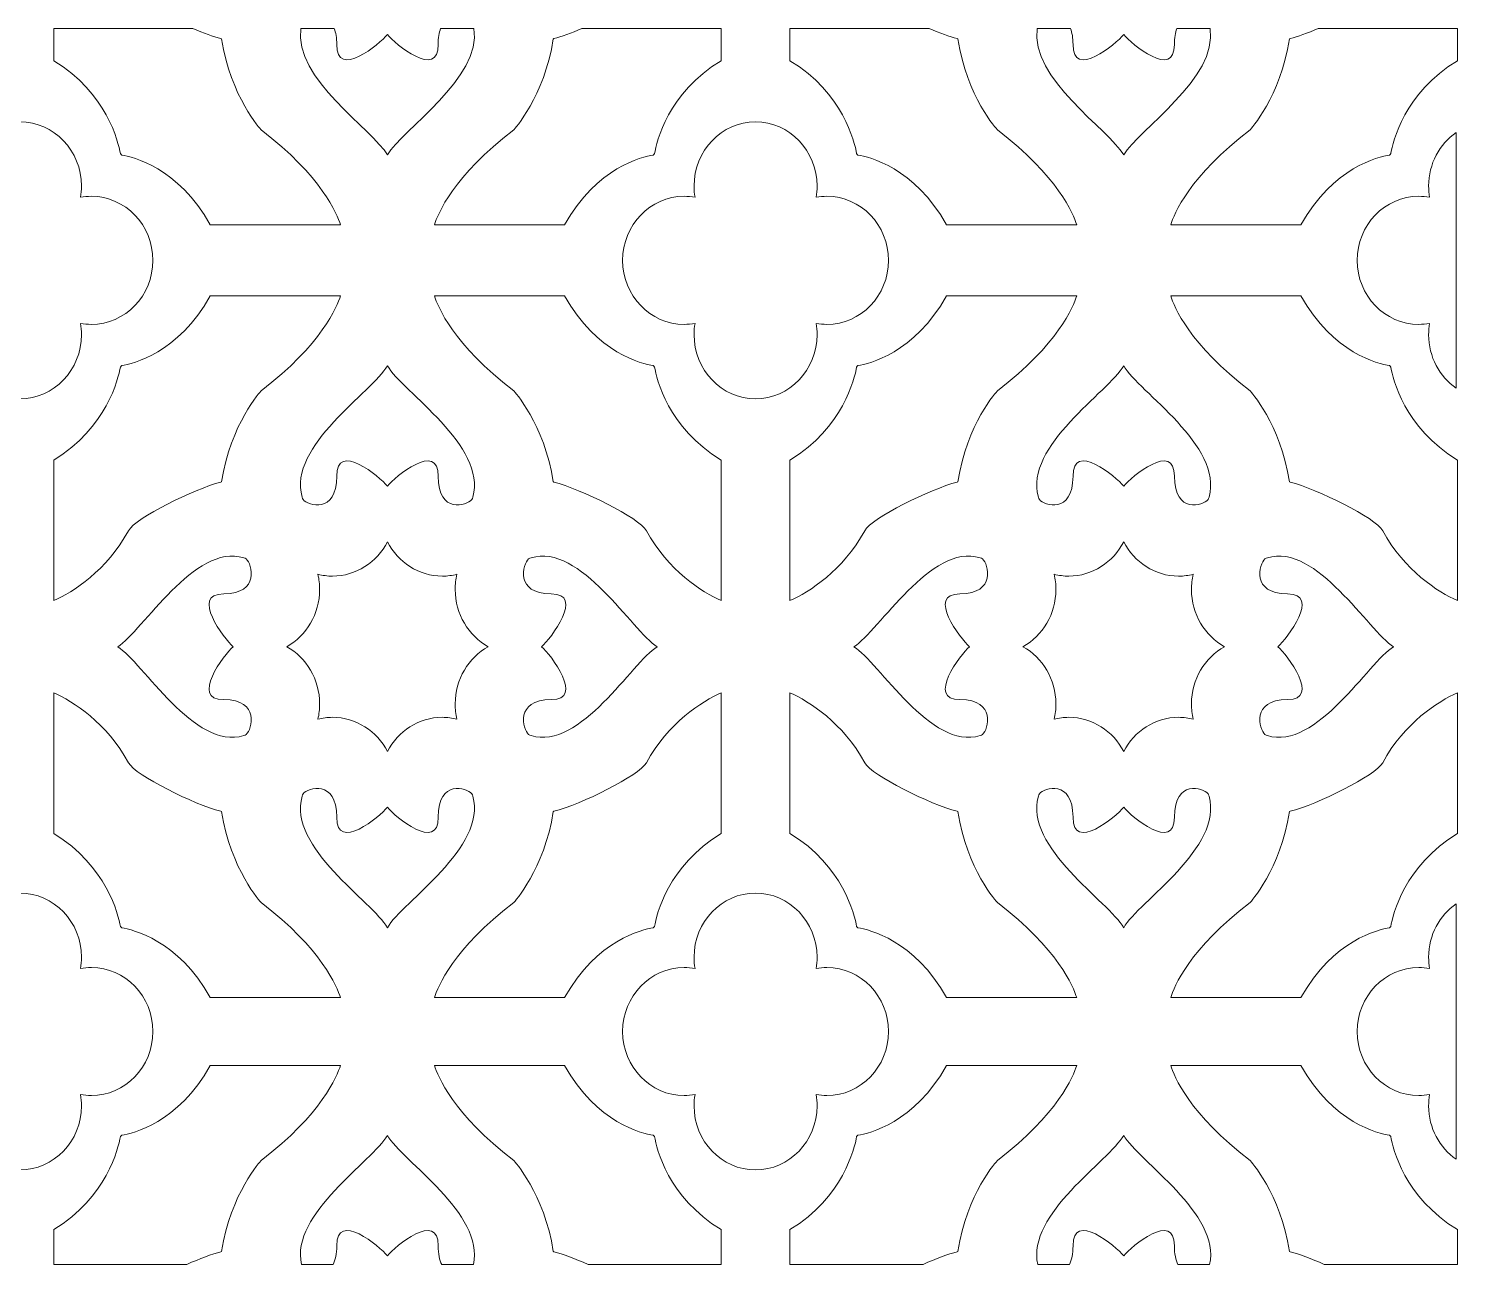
# Model space of a CAD drawing. Header units: millimetres. Extents: x -1200 to 1200, y -590 to 590.
# Drawn here: x -164 to 1200, y -590 to 590 of the extents above; entities that cross this region are included whole.
import ezdxf

# ---------------------------------------------------------------- set-up
doc = ezdxf.new("R2010")
doc.units = ezdxf.units.MM
doc.header["$MEASUREMENT"] = 0
doc.layers.add('Layer 1', color=7, linetype='Continuous')

msp = doc.modelspace()

# ---------------------------------------------------------------- linework, layer by layer
at = {"layer": 'Layer 1', "color": 250, "lineweight": 20}
for points, knots in [([(-75.6547, 469.4613), (-75.6547, 469.4613), (-75.3688, 469.1526), (-75.3688, 469.1526), (-65.0196, 467.5539), (-21.5055, 457.6876), (9.1962, 402.5027), (9.1962, 402.5027), (133.5131, 402.5027), (133.5131, 402.5027), (130.3527, 412.7146), (115.6657, 449.144), (57.7453, 493.308), (57.7453, 493.308), (28.439, 524.9072), (20.0663, 580.2397), (20.0688, 580.2424), (19.8456, 580.3148), (19.4383, 580.4474), (19.4109, 580.4556), (19.3927, 580.4624), (19.3653, 580.4706), (12.3057, 582.2468), (2.8389, 585.6791), (-7.291, 589.9734), (-7.291, 589.9734), (-140.2732, 589.9734), (-140.2732, 589.9734), (-140.2732, 589.9734), (-140.2732, 559.3279), (-140.2732, 559.3279), (-89.4866, 528.3053), (-78.5983, 481.7201), (-76.665, 470.5489), (-76.665, 470.5489), (-76.0084, 469.8412), (-76.0084, 469.8412), (-76.0084, 469.8412), (-75.6547, 469.4613), (-75.6547, 469.4613)], [0, 0, 0, 0, 0.076923077, 0.076923077, 0.076923077, 0.153846154, 0.153846154, 0.153846154, 0.230769231, 0.230769231, 0.230769231, 0.307692308, 0.307692308, 0.307692308, 0.384615385, 0.384615385, 0.384615385, 0.461538462, 0.461538462, 0.461538462, 0.538461538, 0.538461538, 0.538461538, 0.615384615, 0.615384615, 0.615384615, 0.692307692, 0.692307692, 0.692307692, 0.769230769, 0.769230769, 0.769230769, 0.846153846, 0.846153846, 0.846153846, 0.923076923, 0.923076923, 0.923076923, 1, 1, 1, 1]), ([(178.3549, 469.326), (164.7031, 493.297), (88.2249, 542.5138), (95.8197, 589.9734), (95.8197, 589.9734), (127.6466, 589.9734), (127.6466, 589.9734), (129.0617, 586.0958), (129.9259, 581.1168), (129.9938, 574.7771), (129.3999, 540.9261), (171.3267, 575.3523), (178.3326, 584.2868), (178.3405, 584.2827), (178.3536, 584.2744), (178.3561, 584.2622), (178.36, 584.2744), (178.3718, 584.2827), (178.3784, 584.2868), (185.3857, 575.3523), (227.3125, 540.9261), (226.7172, 574.7771), (226.7851, 581.1168), (227.6572, 586.0958), (229.0708, 589.9734), (229.0708, 589.9734), (260.8964, 589.9734), (260.8964, 589.9734), (268.4912, 542.5138), (192.0106, 493.2916), (178.3549, 469.326)], [0, 0, 0, 0, 0.1, 0.1, 0.1, 0.2, 0.2, 0.2, 0.3, 0.3, 0.3, 0.4, 0.4, 0.4, 0.5, 0.5, 0.5, 0.6, 0.6, 0.6, 0.7, 0.7, 0.7, 0.8, 0.8, 0.8, 0.9, 0.9, 0.9, 1, 1, 1, 1]), ([(432.3684, 469.4613), (432.3684, 469.4613), (432.0798, 469.1526), (432.0798, 469.1526), (421.7319, 467.5539), (378.2152, 457.6876), (347.5135, 402.5027), (347.5135, 402.5027), (223.2005, 402.5027), (223.2005, 402.5027), (226.357, 412.7146), (241.0466, 449.144), (298.9658, 493.308), (298.9658, 493.308), (328.272, 524.9072), (336.6447, 580.2397), (336.6422, 580.2424), (336.8641, 580.3148), (337.2727, 580.4474), (337.2988, 580.4556), (337.317, 580.4624), (337.3444, 580.4706), (344.4053, 582.2468), (353.8787, 585.6791), (364.0099, 589.9734), (364.0099, 589.9734), (496.9829, 589.9734), (496.9829, 589.9734), (496.9829, 589.9734), (496.9829, 559.3265), (496.9829, 559.3265), (446.199, 528.3053), (435.308, 481.7201), (433.3787, 470.5489), (433.3787, 470.5489), (432.7195, 469.8412), (432.7195, 469.8412), (432.7195, 469.8412), (432.3684, 469.4613), (432.3684, 469.4613)], [0, 0, 0, 0, 0.076923077, 0.076923077, 0.076923077, 0.153846154, 0.153846154, 0.153846154, 0.230769231, 0.230769231, 0.230769231, 0.307692308, 0.307692308, 0.307692308, 0.384615385, 0.384615385, 0.384615385, 0.461538462, 0.461538462, 0.461538462, 0.538461538, 0.538461538, 0.538461538, 0.615384615, 0.615384615, 0.615384615, 0.692307692, 0.692307692, 0.692307692, 0.769230769, 0.769230769, 0.769230769, 0.846153846, 0.846153846, 0.846153846, 0.923076923, 0.923076923, 0.923076923, 1, 1, 1, 1]), ([(562.6939, 589.9734), (562.6939, 589.9734), (562.6939, 559.3279), (562.6939, 559.3279), (613.4792, 528.3053), (624.3688, 481.7201), (626.3008, 470.5489), (626.3008, 470.5489), (626.9587, 469.8412), (626.9587, 469.8412), (626.9587, 469.8412), (627.3112, 469.4613), (627.3112, 469.4613), (627.3112, 469.4613), (627.5971, 469.1526), (627.5971, 469.1526), (637.9475, 467.5539), (681.4617, 457.6876), (712.162, 402.5027), (712.162, 402.5027), (836.4791, 402.5027), (836.4791, 402.5027), (833.3212, 412.7146), (818.6317, 449.144), (760.7137, 493.308), (760.7137, 493.308), (731.4062, 524.9072), (723.0334, 580.2397), (723.0361, 580.2424), (722.8127, 580.3148), (722.4056, 580.4474), (722.3793, 580.4556), (722.3611, 580.4624), (722.3337, 580.4706), (715.2728, 582.2468), (705.8008, 585.6791), (695.6723, 589.9734), (695.6723, 589.9734), (562.6939, 589.9734), (562.6939, 589.9734)], [0, 0, 0, 0, 0.076923077, 0.076923077, 0.076923077, 0.153846154, 0.153846154, 0.153846154, 0.230769231, 0.230769231, 0.230769231, 0.307692308, 0.307692308, 0.307692308, 0.384615385, 0.384615385, 0.384615385, 0.461538462, 0.461538462, 0.461538462, 0.538461538, 0.538461538, 0.538461538, 0.615384615, 0.615384615, 0.615384615, 0.692307692, 0.692307692, 0.692307692, 0.769230769, 0.769230769, 0.769230769, 0.846153846, 0.846153846, 0.846153846, 0.923076923, 0.923076923, 0.923076923, 1, 1, 1, 1]), ([(932.0355, 589.9734), (930.6217, 586.0958), (929.7523, 581.1168), (929.6844, 574.7771), (930.2809, 540.9261), (888.3516, 575.3523), (881.3455, 584.2868), (881.3403, 584.2827), (881.3273, 584.2744), (881.3221, 584.2622), (881.3207, 584.2744), (881.3076, 584.2827), (881.3011, 584.2868), (874.2938, 575.3523), (832.367, 540.9261), (832.9609, 574.7771), (832.893, 581.1168), (832.0249, 586.0958), (830.61, 589.9734), (830.61, 589.9734), (798.7857, 589.9734), (798.7857, 589.9734), (791.1896, 542.5138), (867.6702, 493.297), (881.3221, 469.326), (894.9765, 493.2916), (971.4559, 542.5138), (963.8611, 589.9734), (963.8611, 589.9734), (932.0355, 589.9734), (932.0355, 589.9734)], [0, 0, 0, 0, 0.1, 0.1, 0.1, 0.2, 0.2, 0.2, 0.3, 0.3, 0.3, 0.4, 0.4, 0.4, 0.5, 0.5, 0.5, 0.6, 0.6, 0.6, 0.7, 0.7, 0.7, 0.8, 0.8, 0.8, 0.9, 0.9, 0.9, 1, 1, 1, 1]), ([(1135.3342, 469.4613), (1135.3342, 469.4613), (1135.0469, 469.1526), (1135.0469, 469.1526), (1124.6991, 467.5539), (1081.181, 457.6876), (1050.482, 402.5027), (1050.482, 402.5027), (926.1664, 402.5027), (926.1664, 402.5027), (929.3241, 412.7146), (944.0138, 449.144), (1001.9316, 493.308), (1001.9316, 493.308), (1031.2378, 524.9072), (1039.612, 580.2397), (1039.6094, 580.2424), (1039.8326, 580.3148), (1040.2399, 580.4474), (1040.2659, 580.4556), (1040.2843, 580.4624), (1040.3117, 580.4706), (1047.3713, 582.2468), (1056.8419, 585.6791), (1066.9731, 589.9734), (1066.9731, 589.9734), (1199.95, 589.9734), (1199.95, 589.9734), (1199.95, 589.9734), (1199.95, 559.3265), (1199.95, 559.3265), (1149.1648, 528.3053), (1138.274, 481.7201), (1136.3445, 470.5489), (1136.3445, 470.5489), (1135.6853, 469.8412), (1135.6853, 469.8412), (1135.6853, 469.8412), (1135.3342, 469.4613), (1135.3342, 469.4613)], [0, 0, 0, 0, 0.076923077, 0.076923077, 0.076923077, 0.153846154, 0.153846154, 0.153846154, 0.230769231, 0.230769231, 0.230769231, 0.307692308, 0.307692308, 0.307692308, 0.384615385, 0.384615385, 0.384615385, 0.461538462, 0.461538462, 0.461538462, 0.538461538, 0.538461538, 0.538461538, 0.615384615, 0.615384615, 0.615384615, 0.692307692, 0.692307692, 0.692307692, 0.769230769, 0.769230769, 0.769230769, 0.846153846, 0.846153846, 0.846153846, 0.923076923, 0.923076923, 0.923076923, 1, 1, 1, 1]), ([(-172.4851, 500.8529), (-204.8224, 500.8529), (-231.198, 473.3813), (-231.198, 439.6998), (-231.198, 436.0039), (-230.8783, 432.3845), (-230.2712, 428.8661), (-233.6482, 429.4988), (-237.1258, 429.8294), (-240.6725, 429.8294), (-273.0125, 429.8294), (-299.3868, 402.3593), (-299.3881, 368.6804), (-299.3881, 334.9976), (-273.0125, 307.5274), (-240.6739, 307.5274), (-237.1258, 307.5274), (-233.6482, 307.8593), (-230.2699, 308.4933), (-230.8783, 304.9751), (-231.1967, 301.3515), (-231.1967, 297.6569), (-231.1967, 263.9754), (-204.8238, 236.5052), (-172.4851, 236.5039), (-140.1479, 236.5052), (-113.7723, 263.9754), (-113.7723, 297.6556), (-113.7723, 301.3515), (-114.0908, 304.9751), (-114.7004, 308.4933), (-111.3233, 307.8593), (-107.8458, 307.5274), (-104.2977, 307.5274), (-71.9578, 307.5274), (-45.5836, 334.9976), (-45.5836, 368.6804), (-45.5836, 402.3593), (-71.9591, 429.8308), (-104.2963, 429.8308), (-107.8445, 429.8308), (-111.3233, 429.4988), (-114.7004, 428.8661), (-114.0908, 432.3845), (-113.7723, 436.0039), (-113.7723, 439.6985), (-113.7736, 473.3813), (-140.1479, 500.8529), (-172.4851, 500.8529)], [0, 0, 0, 0, 0.0625, 0.0625, 0.0625, 0.125, 0.125, 0.125, 0.1875, 0.1875, 0.1875, 0.25, 0.25, 0.25, 0.3125, 0.3125, 0.3125, 0.375, 0.375, 0.375, 0.4375, 0.4375, 0.4375, 0.5, 0.5, 0.5, 0.5625, 0.5625, 0.5625, 0.625, 0.625, 0.625, 0.6875, 0.6875, 0.6875, 0.75, 0.75, 0.75, 0.8125, 0.8125, 0.8125, 0.875, 0.875, 0.875, 0.9375, 0.9375, 0.9375, 1, 1, 1, 1]), ([(529.8384, 500.8529), (497.5024, 500.8529), (471.1268, 473.3813), (471.1268, 439.6998), (471.1268, 436.0039), (471.4454, 432.3845), (472.0551, 428.8661), (468.6753, 429.4988), (465.1978, 429.8294), (461.651, 429.8294), (429.3123, 429.8294), (402.938, 402.3593), (402.9367, 368.6804), (402.938, 334.9976), (429.3123, 307.5274), (461.6497, 307.5274), (465.1965, 307.5274), (468.6753, 307.8593), (472.0551, 308.4933), (471.4467, 304.9751), (471.1281, 301.3515), (471.1281, 297.6569), (471.1268, 263.9754), (497.5024, 236.5052), (529.8384, 236.5039), (562.1758, 236.5052), (588.5514, 263.9754), (588.5514, 297.6556), (588.5514, 301.3515), (588.2328, 304.9751), (587.6245, 308.4933), (591.0028, 307.8593), (594.4779, 307.5274), (598.0285, 307.5274), (630.3671, 307.5274), (656.7414, 334.9976), (656.7414, 368.6804), (656.7414, 402.3593), (630.3658, 429.8308), (598.0298, 429.8308), (594.4779, 429.8308), (591.0028, 429.4988), (587.6245, 428.8661), (588.2328, 432.3845), (588.5514, 436.0039), (588.5514, 439.6985), (588.5514, 473.3813), (562.1758, 500.8529), (529.8384, 500.8529)], [0, 0, 0, 0, 0.0625, 0.0625, 0.0625, 0.125, 0.125, 0.125, 0.1875, 0.1875, 0.1875, 0.25, 0.25, 0.25, 0.3125, 0.3125, 0.3125, 0.375, 0.375, 0.375, 0.4375, 0.4375, 0.4375, 0.5, 0.5, 0.5, 0.5625, 0.5625, 0.5625, 0.625, 0.625, 0.625, 0.6875, 0.6875, 0.6875, 0.75, 0.75, 0.75, 0.8125, 0.8125, 0.8125, 0.875, 0.875, 0.875, 0.9375, 0.9375, 0.9375, 1, 1, 1, 1]), ([(1198.8104, 246.6817), (1198.8104, 246.6817), (1198.8104, 490.6723), (1198.8104, 490.6723), (1182.9538, 479.7033), (1172.465, 460.9382), (1172.465, 439.6998), (1172.465, 436.0039), (1172.7834, 432.3845), (1173.3918, 428.8661), (1170.0133, 429.4988), (1166.5384, 429.8294), (1162.9877, 429.8294), (1130.6503, 429.8294), (1104.2762, 402.3593), (1104.2762, 368.6804), (1104.2762, 334.9976), (1130.6503, 307.5274), (1162.9877, 307.5274), (1166.5371, 307.5274), (1170.0146, 307.8593), (1173.3931, 308.4933), (1172.7847, 304.9751), (1172.4676, 301.3515), (1172.4676, 297.6569), (1172.4663, 276.4187), (1182.9551, 257.6521), (1198.8104, 246.6817)], [0, 0, 0, 0, 0.111111111, 0.111111111, 0.111111111, 0.222222222, 0.222222222, 0.222222222, 0.333333333, 0.333333333, 0.333333333, 0.444444444, 0.444444444, 0.444444444, 0.555555556, 0.555555556, 0.555555556, 0.666666667, 0.666666667, 0.666666667, 0.777777778, 0.777777778, 0.777777778, 0.888888889, 0.888888889, 0.888888889, 1, 1, 1, 1]), ([(-75.6547, 267.9009), (-75.6547, 267.9009), (-75.3688, 268.2083), (-75.3688, 268.2083), (-65.0196, 269.8069), (-21.5042, 279.6732), (9.1962, 334.8595), (9.1962, 334.8595), (133.5144, 334.8595), (133.5144, 334.8595), (130.3554, 324.6475), (115.667, 288.2196), (57.7453, 244.0542), (57.7453, 244.0542), (28.439, 212.4537), (20.0663, 157.1198), (20.0688, 157.1184), (19.8456, 157.046), (19.4383, 156.9135), (19.4109, 156.9067), (19.3927, 156.8998), (19.3653, 156.8916), (-5.9634, 150.5149), (-62.2887, 122.8261), (-68.9136, 110.4881), (-89.4814, 72.6653), (-122.1098, 51.6688), (-140.2732, 43.8423), (-140.2732, 43.8423), (-140.2732, 178.0343), (-140.2732, 178.0343), (-89.4866, 209.0555), (-78.5983, 255.6408), (-76.665, 266.8105), (-76.665, 266.8105), (-76.0084, 267.5211), (-76.0084, 267.5211), (-76.0084, 267.5211), (-75.6547, 267.9009), (-75.6547, 267.9009)], [0, 0, 0, 0, 0.076923077, 0.076923077, 0.076923077, 0.153846154, 0.153846154, 0.153846154, 0.230769231, 0.230769231, 0.230769231, 0.307692308, 0.307692308, 0.307692308, 0.384615385, 0.384615385, 0.384615385, 0.461538462, 0.461538462, 0.461538462, 0.538461538, 0.538461538, 0.538461538, 0.615384615, 0.615384615, 0.615384615, 0.692307692, 0.692307692, 0.692307692, 0.769230769, 0.769230769, 0.769230769, 0.846153846, 0.846153846, 0.846153846, 0.923076923, 0.923076923, 0.923076923, 1, 1, 1, 1]), ([(432.3684, 267.9009), (432.3684, 267.9009), (432.0798, 268.2083), (432.0798, 268.2083), (421.7319, 269.8069), (378.2152, 279.6732), (347.5135, 334.8595), (347.5135, 334.8595), (223.1992, 334.8595), (223.1992, 334.8595), (226.3557, 324.6475), (241.0453, 288.2196), (298.9658, 244.0542), (298.9658, 244.0542), (328.272, 212.4537), (336.6447, 157.1198), (336.6422, 157.1184), (336.8641, 157.046), (337.2727, 156.9135), (337.2988, 156.9067), (337.317, 156.8998), (337.3444, 156.8916), (362.6745, 150.5149), (419.001, 122.8261), (425.6233, 110.4881), (446.1911, 72.6666), (478.8221, 51.6701), (496.9829, 43.8423), (496.9829, 43.8423), (496.9829, 178.0356), (496.9829, 178.0356), (446.199, 209.0555), (435.308, 255.6408), (433.3787, 266.8105), (433.3787, 266.8105), (432.7195, 267.5211), (432.7195, 267.5211), (432.7195, 267.5211), (432.3684, 267.9009), (432.3684, 267.9009)], [0, 0, 0, 0, 0.076923077, 0.076923077, 0.076923077, 0.153846154, 0.153846154, 0.153846154, 0.230769231, 0.230769231, 0.230769231, 0.307692308, 0.307692308, 0.307692308, 0.384615385, 0.384615385, 0.384615385, 0.461538462, 0.461538462, 0.461538462, 0.538461538, 0.538461538, 0.538461538, 0.615384615, 0.615384615, 0.615384615, 0.692307692, 0.692307692, 0.692307692, 0.769230769, 0.769230769, 0.769230769, 0.846153846, 0.846153846, 0.846153846, 0.923076923, 0.923076923, 0.923076923, 1, 1, 1, 1]), ([(627.3112, 267.9009), (627.3112, 267.9009), (627.5971, 268.2083), (627.5971, 268.2083), (637.9475, 269.8069), (681.463, 279.6732), (712.162, 334.8595), (712.162, 334.8595), (836.4804, 334.8595), (836.4804, 334.8595), (833.3238, 324.6475), (818.633, 288.2196), (760.7137, 244.0542), (760.7137, 244.0542), (731.4062, 212.4537), (723.0334, 157.1198), (723.0361, 157.1184), (722.8127, 157.046), (722.4056, 156.9135), (722.3793, 156.9067), (722.3611, 156.8998), (722.3337, 156.8916), (697.0038, 150.5149), (640.6771, 122.8261), (634.0549, 110.4881), (613.4857, 72.6653), (580.856, 51.6688), (562.6939, 43.8423), (562.6939, 43.8423), (562.6939, 178.0343), (562.6939, 178.0343), (613.4792, 209.0555), (624.3688, 255.6408), (626.3008, 266.8105), (626.3008, 266.8105), (626.9587, 267.5211), (626.9587, 267.5211), (626.9587, 267.5211), (627.3112, 267.9009), (627.3112, 267.9009)], [0, 0, 0, 0, 0.076923077, 0.076923077, 0.076923077, 0.153846154, 0.153846154, 0.153846154, 0.230769231, 0.230769231, 0.230769231, 0.307692308, 0.307692308, 0.307692308, 0.384615385, 0.384615385, 0.384615385, 0.461538462, 0.461538462, 0.461538462, 0.538461538, 0.538461538, 0.538461538, 0.615384615, 0.615384615, 0.615384615, 0.692307692, 0.692307692, 0.692307692, 0.769230769, 0.769230769, 0.769230769, 0.846153846, 0.846153846, 0.846153846, 0.923076923, 0.923076923, 0.923076923, 1, 1, 1, 1]), ([(1135.3342, 267.9009), (1135.3342, 267.9009), (1135.0469, 268.2083), (1135.0469, 268.2083), (1124.6991, 269.8069), (1081.181, 279.6732), (1050.482, 334.8595), (1050.482, 334.8595), (926.1651, 334.8595), (926.1651, 334.8595), (929.3215, 324.6475), (944.0125, 288.2196), (1001.9316, 244.0542), (1001.9316, 244.0542), (1031.2378, 212.4537), (1039.612, 157.1198), (1039.6094, 157.1184), (1039.8326, 157.046), (1040.2399, 156.9135), (1040.2659, 156.9067), (1040.2843, 156.8998), (1040.3117, 156.8916), (1065.6403, 150.5149), (1121.9682, 122.8261), (1128.5891, 110.4881), (1149.1584, 72.6666), (1181.7881, 51.6701), (1199.95, 43.8423), (1199.95, 43.8423), (1199.95, 178.0356), (1199.95, 178.0356), (1149.1648, 209.0555), (1138.274, 255.6408), (1136.3445, 266.8105), (1136.3445, 266.8105), (1135.6853, 267.5211), (1135.6853, 267.5211), (1135.6853, 267.5211), (1135.3342, 267.9009), (1135.3342, 267.9009)], [0, 0, 0, 0, 0.076923077, 0.076923077, 0.076923077, 0.153846154, 0.153846154, 0.153846154, 0.230769231, 0.230769231, 0.230769231, 0.307692308, 0.307692308, 0.307692308, 0.384615385, 0.384615385, 0.384615385, 0.461538462, 0.461538462, 0.461538462, 0.538461538, 0.538461538, 0.538461538, 0.615384615, 0.615384615, 0.615384615, 0.692307692, 0.692307692, 0.692307692, 0.769230769, 0.769230769, 0.769230769, 0.846153846, 0.846153846, 0.846153846, 0.923076923, 0.923076923, 0.923076923, 1, 1, 1, 1]), ([(178.3561, 268.0348), (164.2435, 243.2604), (82.9968, 191.5077), (96.8654, 142.6011), (97.1109, 141.7348), (97.278, 140.8836), (97.8601, 140.1745), (102.4656, 134.5794), (129.6088, 125.94), (129.9938, 162.5851), (129.3999, 196.4347), (171.328, 162.0099), (178.3353, 153.0714), (178.3418, 153.0809), (178.3484, 153.089), (178.3561, 153.0959), (178.3626, 153.089), (178.3692, 153.0809), (178.3771, 153.0714), (185.3844, 162.0099), (227.3125, 196.4347), (226.7172, 162.5851), (227.1023, 125.94), (254.2481, 134.5794), (258.8522, 140.1745), (259.4357, 140.8836), (259.6001, 141.7348), (259.8469, 142.6011), (273.7167, 191.5077), (192.4689, 243.2604), (178.3561, 268.0348)], [0, 0, 0, 0, 0.1, 0.1, 0.1, 0.2, 0.2, 0.2, 0.3, 0.3, 0.3, 0.4, 0.4, 0.4, 0.5, 0.5, 0.5, 0.6, 0.6, 0.6, 0.7, 0.7, 0.7, 0.8, 0.8, 0.8, 0.9, 0.9, 0.9, 1, 1, 1, 1]), ([(881.3234, 268.0348), (867.2107, 243.2604), (785.9627, 191.5077), (799.8325, 142.6011), (800.0767, 141.7348), (800.2451, 140.8836), (800.8259, 140.1745), (805.4327, 134.5794), (832.5759, 125.94), (832.9609, 162.5851), (832.367, 196.4347), (874.2951, 162.0099), (881.3011, 153.0714), (881.3089, 153.0809), (881.3168, 153.089), (881.3234, 153.0959), (881.3299, 153.089), (881.3376, 153.0809), (881.3442, 153.0714), (888.3503, 162.0099), (930.2809, 196.4347), (929.6844, 162.5851), (930.0695, 125.94), (957.2139, 134.5794), (961.8181, 140.1745), (962.4016, 140.8836), (962.5674, 141.7348), (962.8127, 142.6011), (976.684, 191.5077), (895.436, 243.2604), (881.3234, 268.0348)], [0, 0, 0, 0, 0.1, 0.1, 0.1, 0.2, 0.2, 0.2, 0.3, 0.3, 0.3, 0.4, 0.4, 0.4, 0.5, 0.5, 0.5, 0.6, 0.6, 0.6, 0.7, 0.7, 0.7, 0.8, 0.8, 0.8, 0.9, 0.9, 0.9, 1, 1, 1, 1]), ([(-79.2106, -0.2315), (-55.4223, -14.9305), (-5.735, -99.5531), (41.2215, -85.1068), (42.053, -84.8514), (42.869, -84.6793), (43.5503, -84.0712), (48.9234, -79.2754), (57.2192, -51.0031), (22.0347, -50.6015), (-10.4656, -51.2204), (22.5857, -7.5496), (31.1686, -0.2534), (31.1595, -0.2465), (31.1517, -0.2397), (31.1439, -0.2315), (31.1517, -0.2247), (31.1595, -0.2165), (31.1686, -0.2083), (22.5857, 7.088), (-10.4656, 50.7588), (22.0347, 50.1398), (57.2192, 50.5401), (48.9234, 78.8123), (43.5503, 83.6082), (42.869, 84.2162), (42.053, 84.3883), (41.2215, 84.6439), (-5.735, 99.0902), (-55.4223, 14.4676), (-79.2106, -0.2315)], [0, 0, 0, 0, 0.1, 0.1, 0.1, 0.2, 0.2, 0.2, 0.3, 0.3, 0.3, 0.4, 0.4, 0.4, 0.5, 0.5, 0.5, 0.6, 0.6, 0.6, 0.7, 0.7, 0.7, 0.8, 0.8, 0.8, 0.9, 0.9, 0.9, 1, 1, 1, 1]), ([(178.3549, 99.9196), (188.4025, 80.4547), (208.1532, 67.1685), (230.7862, 67.1685), (235.5862, 67.1685), (240.2517, 67.7723), (244.7265, 68.8983), (243.6457, 64.2377), (243.0687, 59.3749), (243.0687, 54.3769), (243.0687, 30.8021), (255.8237, 10.236), (274.5092, -0.2301), (255.8237, -10.6949), (243.0687, -31.2651), (243.0687, -54.8384), (243.0687, -59.8365), (243.6457, -64.7034), (244.7265, -69.3626), (240.2517, -68.2354), (235.5862, -67.6328), (230.7862, -67.6328), (208.1532, -67.6328), (188.4039, -80.9177), (178.3549, -100.3811), (168.3072, -80.9177), (148.5604, -67.6328), (125.9275, -67.6328), (121.1275, -67.6328), (116.4607, -68.2327), (111.9858, -69.3585), (113.0679, -64.6979), (113.6437, -59.8365), (113.6437, -54.8371), (113.6437, -31.2651), (100.8912, -10.6949), (82.2057, -0.2301), (100.8926, 10.236), (113.6437, 30.8021), (113.645, 54.3769), (113.645, 59.3749), (113.0693, 64.2377), (111.9872, 68.8983), (116.462, 67.7738), (121.1288, 67.1699), (125.9275, 67.1699), (148.5617, 67.1699), (168.3072, 80.4547), (178.3549, 99.9196)], [0, 0, 0, 0, 0.0625, 0.0625, 0.0625, 0.125, 0.125, 0.125, 0.1875, 0.1875, 0.1875, 0.25, 0.25, 0.25, 0.3125, 0.3125, 0.3125, 0.375, 0.375, 0.375, 0.4375, 0.4375, 0.4375, 0.5, 0.5, 0.5, 0.5625, 0.5625, 0.5625, 0.625, 0.625, 0.625, 0.6875, 0.6875, 0.6875, 0.75, 0.75, 0.75, 0.8125, 0.8125, 0.8125, 0.875, 0.875, 0.875, 0.9375, 0.9375, 0.9375, 1, 1, 1, 1]), ([(435.9216, -0.2315), (412.1359, -14.9305), (362.4473, -99.5531), (315.4922, -85.1068), (314.6606, -84.8514), (313.842, -84.6793), (313.162, -84.0712), (307.7903, -79.2754), (299.4931, -51.0031), (334.6789, -50.6015), (367.1767, -51.2204), (334.1253, -7.5496), (325.5437, -0.2534), (325.5516, -0.2465), (325.5593, -0.2397), (325.5672, -0.2315), (325.5593, -0.2247), (325.5516, -0.2165), (325.5437, -0.2083), (334.1253, 7.088), (367.1767, 50.7588), (334.6789, 50.1398), (299.4931, 50.5401), (307.7903, 78.8123), (313.162, 83.6082), (313.842, 84.2162), (314.6606, 84.3883), (315.4922, 84.6439), (362.4473, 99.0902), (412.1359, 14.4676), (435.9216, -0.2315)], [0, 0, 0, 0, 0.1, 0.1, 0.1, 0.2, 0.2, 0.2, 0.3, 0.3, 0.3, 0.4, 0.4, 0.4, 0.5, 0.5, 0.5, 0.6, 0.6, 0.6, 0.7, 0.7, 0.7, 0.8, 0.8, 0.8, 0.9, 0.9, 0.9, 1, 1, 1, 1]), ([(623.7565, -0.2315), (647.5449, -14.9305), (697.2323, -99.5531), (744.1873, -85.1068), (745.0188, -84.8514), (745.8361, -84.6793), (746.5174, -84.0712), (751.8905, -79.2754), (760.185, -51.0031), (725.002, -50.6015), (692.5015, -51.2204), (725.5528, -7.5496), (734.1345, -0.2534), (734.1254, -0.2465), (734.1176, -0.2397), (734.111, -0.2315), (734.1176, -0.2247), (734.1254, -0.2165), (734.1345, -0.2083), (725.5528, 7.088), (692.5015, 50.7588), (725.002, 50.1398), (760.185, 50.5401), (751.8905, 78.8123), (746.5174, 83.6082), (745.8361, 84.2162), (745.0188, 84.3883), (744.1873, 84.6439), (697.2323, 99.0902), (647.5449, 14.4676), (623.7565, -0.2315)], [0, 0, 0, 0, 0.1, 0.1, 0.1, 0.2, 0.2, 0.2, 0.3, 0.3, 0.3, 0.4, 0.4, 0.4, 0.5, 0.5, 0.5, 0.6, 0.6, 0.6, 0.7, 0.7, 0.7, 0.8, 0.8, 0.8, 0.9, 0.9, 0.9, 1, 1, 1, 1]), ([(881.3221, 99.9196), (891.3697, 80.4547), (911.1191, 67.1685), (933.7533, 67.1685), (938.5533, 67.1685), (943.2188, 67.7723), (947.6936, 68.8983), (946.6115, 64.2377), (946.0358, 59.3749), (946.0358, 54.3769), (946.0358, 30.8021), (958.7895, 10.236), (977.4763, -0.2301), (958.7895, -10.6949), (946.0358, -31.2651), (946.0358, -54.8384), (946.0358, -59.8365), (946.6115, -64.7034), (947.6936, -69.3626), (943.2188, -68.2354), (938.5533, -67.6328), (933.7533, -67.6328), (911.1191, -67.6328), (891.371, -80.9177), (881.3221, -100.3811), (871.2744, -80.9177), (851.5277, -67.6328), (828.8946, -67.6328), (824.0948, -67.6328), (819.4266, -68.2327), (814.9517, -69.3585), (816.0352, -64.6979), (816.6108, -59.8365), (816.6108, -54.8371), (816.6108, -31.2651), (803.8571, -10.6949), (785.1704, -0.2301), (803.8584, 10.236), (816.6108, 30.8021), (816.6121, 54.3769), (816.6121, 59.3749), (816.0352, 64.2377), (814.953, 68.8983), (819.4279, 67.7738), (824.0948, 67.1699), (828.8946, 67.1699), (851.529, 67.1699), (871.2744, 80.4547), (881.3221, 99.9196)], [0, 0, 0, 0, 0.0625, 0.0625, 0.0625, 0.125, 0.125, 0.125, 0.1875, 0.1875, 0.1875, 0.25, 0.25, 0.25, 0.3125, 0.3125, 0.3125, 0.375, 0.375, 0.375, 0.4375, 0.4375, 0.4375, 0.5, 0.5, 0.5, 0.5625, 0.5625, 0.5625, 0.625, 0.625, 0.625, 0.6875, 0.6875, 0.6875, 0.75, 0.75, 0.75, 0.8125, 0.8125, 0.8125, 0.875, 0.875, 0.875, 0.9375, 0.9375, 0.9375, 1, 1, 1, 1]), ([(1138.8888, -0.2315), (1115.103, -14.9305), (1065.4158, -99.5531), (1018.4593, -85.1068), (1017.6264, -84.8514), (1016.8093, -84.6793), (1016.1278, -84.0712), (1010.7574, -79.2754), (1002.4604, -51.0031), (1037.6461, -50.6015), (1070.1439, -51.2204), (1037.0925, -7.5496), (1028.5108, -0.2534), (1028.52, -0.2465), (1028.5279, -0.2397), (1028.5343, -0.2315), (1028.5279, -0.2247), (1028.52, -0.2165), (1028.5108, -0.2083), (1037.0925, 7.088), (1070.1439, 50.7588), (1037.6461, 50.1398), (1002.4604, 50.5401), (1010.7574, 78.8123), (1016.1278, 83.6082), (1016.8093, 84.2162), (1017.6264, 84.3883), (1018.4593, 84.6439), (1065.4158, 99.0902), (1115.103, 14.4676), (1138.8888, -0.2315)], [0, 0, 0, 0, 0.1, 0.1, 0.1, 0.2, 0.2, 0.2, 0.3, 0.3, 0.3, 0.4, 0.4, 0.4, 0.5, 0.5, 0.5, 0.6, 0.6, 0.6, 0.7, 0.7, 0.7, 0.8, 0.8, 0.8, 0.9, 0.9, 0.9, 1, 1, 1, 1]), ([(-75.6547, -268.3625), (-75.6547, -268.3625), (-75.3688, -268.6713), (-75.3688, -268.6713), (-65.0196, -270.2699), (-21.5055, -280.1349), (9.1962, -335.3198), (9.1962, -335.3198), (133.5131, -335.3198), (133.5131, -335.3198), (130.3527, -325.1078), (115.6657, -288.6799), (57.7453, -244.5159), (57.7453, -244.5159), (28.439, -212.9152), (20.0663, -157.5827), (20.0688, -157.58), (19.8456, -157.5077), (19.4383, -157.3764), (19.4109, -157.3682), (19.3927, -157.3615), (19.3653, -157.3532), (-5.9634, -150.9766), (-62.2887, -123.2877), (-68.9136, -110.9498), (-89.4814, -73.1268), (-122.1098, -52.1303), (-140.2732, -44.3054), (-140.2732, -44.3054), (-140.2732, -178.4959), (-140.2732, -178.4959), (-89.4866, -209.5172), (-78.5983, -256.1023), (-76.665, -267.2736), (-76.665, -267.2736), (-76.0084, -267.9826), (-76.0084, -267.9826), (-76.0084, -267.9826), (-75.6547, -268.3625), (-75.6547, -268.3625)], [0, 0, 0, 0, 0.076923077, 0.076923077, 0.076923077, 0.153846154, 0.153846154, 0.153846154, 0.230769231, 0.230769231, 0.230769231, 0.307692308, 0.307692308, 0.307692308, 0.384615385, 0.384615385, 0.384615385, 0.461538462, 0.461538462, 0.461538462, 0.538461538, 0.538461538, 0.538461538, 0.615384615, 0.615384615, 0.615384615, 0.692307692, 0.692307692, 0.692307692, 0.769230769, 0.769230769, 0.769230769, 0.846153846, 0.846153846, 0.846153846, 0.923076923, 0.923076923, 0.923076923, 1, 1, 1, 1]), ([(432.3684, -268.3625), (432.3684, -268.3625), (432.0798, -268.6713), (432.0798, -268.6713), (421.7319, -270.2699), (378.2152, -280.1349), (347.5135, -335.3198), (347.5135, -335.3198), (223.2005, -335.3198), (223.2005, -335.3198), (226.357, -325.1078), (241.0466, -288.6799), (298.9658, -244.5159), (298.9658, -244.5159), (328.272, -212.9152), (336.6447, -157.5827), (336.6422, -157.58), (336.8641, -157.5077), (337.2727, -157.3764), (337.2988, -157.3682), (337.317, -157.3615), (337.3444, -157.3532), (362.6745, -150.9766), (419.001, -123.2877), (425.6233, -110.9498), (446.1911, -73.1282), (478.8221, -52.1317), (496.9829, -44.3054), (496.9829, -44.3054), (496.9829, -178.4973), (496.9829, -178.4973), (446.199, -209.5172), (435.308, -256.1023), (433.3787, -267.2736), (433.3787, -267.2736), (432.7195, -267.9826), (432.7195, -267.9826), (432.7195, -267.9826), (432.3684, -268.3625), (432.3684, -268.3625)], [0, 0, 0, 0, 0.076923077, 0.076923077, 0.076923077, 0.153846154, 0.153846154, 0.153846154, 0.230769231, 0.230769231, 0.230769231, 0.307692308, 0.307692308, 0.307692308, 0.384615385, 0.384615385, 0.384615385, 0.461538462, 0.461538462, 0.461538462, 0.538461538, 0.538461538, 0.538461538, 0.615384615, 0.615384615, 0.615384615, 0.692307692, 0.692307692, 0.692307692, 0.769230769, 0.769230769, 0.769230769, 0.846153846, 0.846153846, 0.846153846, 0.923076923, 0.923076923, 0.923076923, 1, 1, 1, 1]), ([(627.3112, -268.3625), (627.3112, -268.3625), (627.5971, -268.6713), (627.5971, -268.6713), (637.9475, -270.2699), (681.4617, -280.1349), (712.162, -335.3198), (712.162, -335.3198), (836.4791, -335.3198), (836.4791, -335.3198), (833.3212, -325.1078), (818.6317, -288.6799), (760.7137, -244.5159), (760.7137, -244.5159), (731.4062, -212.9152), (723.0334, -157.5827), (723.0361, -157.58), (722.8127, -157.5077), (722.4056, -157.3764), (722.3793, -157.3682), (722.3611, -157.3615), (722.3337, -157.3532), (697.0038, -150.9766), (640.6771, -123.2877), (634.0549, -110.9498), (613.4857, -73.1268), (580.856, -52.1303), (562.6939, -44.3054), (562.6939, -44.3054), (562.6939, -178.4959), (562.6939, -178.4959), (613.4792, -209.5172), (624.3688, -256.1023), (626.3008, -267.2736), (626.3008, -267.2736), (626.9587, -267.9826), (626.9587, -267.9826), (626.9587, -267.9826), (627.3112, -268.3625), (627.3112, -268.3625)], [0, 0, 0, 0, 0.076923077, 0.076923077, 0.076923077, 0.153846154, 0.153846154, 0.153846154, 0.230769231, 0.230769231, 0.230769231, 0.307692308, 0.307692308, 0.307692308, 0.384615385, 0.384615385, 0.384615385, 0.461538462, 0.461538462, 0.461538462, 0.538461538, 0.538461538, 0.538461538, 0.615384615, 0.615384615, 0.615384615, 0.692307692, 0.692307692, 0.692307692, 0.769230769, 0.769230769, 0.769230769, 0.846153846, 0.846153846, 0.846153846, 0.923076923, 0.923076923, 0.923076923, 1, 1, 1, 1]), ([(1135.3342, -268.3625), (1135.3342, -268.3625), (1135.0469, -268.6713), (1135.0469, -268.6713), (1124.6991, -270.2699), (1081.181, -280.1349), (1050.482, -335.3198), (1050.482, -335.3198), (926.1664, -335.3198), (926.1664, -335.3198), (929.3241, -325.1078), (944.0138, -288.6799), (1001.9316, -244.5159), (1001.9316, -244.5159), (1031.2378, -212.9152), (1039.612, -157.5827), (1039.6094, -157.58), (1039.8326, -157.5077), (1040.2399, -157.3764), (1040.2659, -157.3682), (1040.2843, -157.3615), (1040.3117, -157.3532), (1065.6403, -150.9766), (1121.9682, -123.2877), (1128.5891, -110.9498), (1149.1584, -73.1282), (1181.7881, -52.1317), (1199.95, -44.3054), (1199.95, -44.3054), (1199.95, -178.4973), (1199.95, -178.4973), (1149.1648, -209.5172), (1138.274, -256.1023), (1136.3445, -267.2736), (1136.3445, -267.2736), (1135.6853, -267.9826), (1135.6853, -267.9826), (1135.6853, -267.9826), (1135.3342, -268.3625), (1135.3342, -268.3625)], [0, 0, 0, 0, 0.076923077, 0.076923077, 0.076923077, 0.153846154, 0.153846154, 0.153846154, 0.230769231, 0.230769231, 0.230769231, 0.307692308, 0.307692308, 0.307692308, 0.384615385, 0.384615385, 0.384615385, 0.461538462, 0.461538462, 0.461538462, 0.538461538, 0.538461538, 0.538461538, 0.615384615, 0.615384615, 0.615384615, 0.692307692, 0.692307692, 0.692307692, 0.769230769, 0.769230769, 0.769230769, 0.846153846, 0.846153846, 0.846153846, 0.923076923, 0.923076923, 0.923076923, 1, 1, 1, 1]), ([(178.3561, -268.4978), (164.2435, -243.7234), (82.9968, -191.9693), (96.8654, -143.0641), (97.1109, -142.1978), (97.278, -141.3452), (97.8601, -140.6375), (102.4656, -135.0423), (129.6088, -126.4016), (129.9938, -163.0467), (129.3999, -196.8963), (171.328, -162.4728), (178.3353, -153.5343), (178.3418, -153.5425), (178.3484, -153.5507), (178.3561, -153.5589), (178.3626, -153.5507), (178.3692, -153.5425), (178.3771, -153.5343), (185.3844, -162.4728), (227.3125, -196.8963), (226.7172, -163.0467), (227.1023, -126.4016), (254.2481, -135.0423), (258.8522, -140.6375), (259.4357, -141.3452), (259.6001, -142.1978), (259.8469, -143.0641), (273.7167, -191.9693), (192.4689, -243.7234), (178.3561, -268.4978)], [0, 0, 0, 0, 0.1, 0.1, 0.1, 0.2, 0.2, 0.2, 0.3, 0.3, 0.3, 0.4, 0.4, 0.4, 0.5, 0.5, 0.5, 0.6, 0.6, 0.6, 0.7, 0.7, 0.7, 0.8, 0.8, 0.8, 0.9, 0.9, 0.9, 1, 1, 1, 1]), ([(881.3234, -268.4978), (867.2107, -243.7234), (785.9627, -191.9693), (799.8325, -143.0641), (800.0767, -142.1978), (800.2451, -141.3452), (800.8259, -140.6375), (805.4327, -135.0423), (832.5759, -126.4016), (832.9609, -163.0467), (832.367, -196.8963), (874.2951, -162.4728), (881.3011, -153.5343), (881.3089, -153.5425), (881.3168, -153.5507), (881.3234, -153.5589), (881.3299, -153.5507), (881.3376, -153.5425), (881.3442, -153.5343), (888.3503, -162.4728), (930.2809, -196.8963), (929.6844, -163.0467), (930.0695, -126.4016), (957.2139, -135.0423), (961.8181, -140.6375), (962.4016, -141.3452), (962.5674, -142.1978), (962.8127, -143.0641), (976.684, -191.9693), (895.436, -243.7234), (881.3234, -268.4978)], [0, 0, 0, 0, 0.1, 0.1, 0.1, 0.2, 0.2, 0.2, 0.3, 0.3, 0.3, 0.4, 0.4, 0.4, 0.5, 0.5, 0.5, 0.6, 0.6, 0.6, 0.7, 0.7, 0.7, 0.8, 0.8, 0.8, 0.9, 0.9, 0.9, 1, 1, 1, 1]), ([(-172.4851, -235.4817), (-204.8224, -235.4817), (-231.198, -262.9518), (-231.198, -296.632), (-231.198, -300.3279), (-230.8783, -303.9487), (-230.2712, -307.4671), (-233.6482, -306.8331), (-237.1258, -306.5037), (-240.6725, -306.5037), (-273.0125, -306.5024), (-299.3868, -333.9739), (-299.3881, -367.6541), (-299.3881, -401.3342), (-273.0125, -428.8044), (-240.6739, -428.8044), (-237.1258, -428.8044), (-233.6482, -428.4738), (-230.2699, -427.8412), (-230.8783, -431.3581), (-231.1967, -434.9789), (-231.1967, -438.6763), (-231.1967, -472.3578), (-204.8238, -499.828), (-172.4851, -499.828), (-140.1479, -499.828), (-113.7723, -472.3578), (-113.7723, -438.6776), (-113.7723, -434.9789), (-114.0908, -431.3581), (-114.7004, -427.8412), (-111.3233, -428.4738), (-107.8458, -428.8044), (-104.2977, -428.8044), (-71.9578, -428.8044), (-45.5836, -401.3342), (-45.5836, -367.6541), (-45.5836, -333.9739), (-71.9591, -306.5024), (-104.2963, -306.5024), (-107.8445, -306.5024), (-111.3233, -306.8331), (-114.7004, -307.4671), (-114.0908, -303.9487), (-113.7723, -300.3293), (-113.7723, -296.6334), (-113.7736, -262.9518), (-140.1479, -235.4817), (-172.4851, -235.4817)], [0, 0, 0, 0, 0.0625, 0.0625, 0.0625, 0.125, 0.125, 0.125, 0.1875, 0.1875, 0.1875, 0.25, 0.25, 0.25, 0.3125, 0.3125, 0.3125, 0.375, 0.375, 0.375, 0.4375, 0.4375, 0.4375, 0.5, 0.5, 0.5, 0.5625, 0.5625, 0.5625, 0.625, 0.625, 0.625, 0.6875, 0.6875, 0.6875, 0.75, 0.75, 0.75, 0.8125, 0.8125, 0.8125, 0.875, 0.875, 0.875, 0.9375, 0.9375, 0.9375, 1, 1, 1, 1]), ([(529.8384, -235.4817), (497.5024, -235.4817), (471.1268, -262.9518), (471.1268, -296.632), (471.1268, -300.3279), (471.4454, -303.9487), (472.0551, -307.4671), (468.6753, -306.8331), (465.1978, -306.5037), (461.651, -306.5037), (429.3123, -306.5024), (402.938, -333.9739), (402.9367, -367.6541), (402.938, -401.3342), (429.3123, -428.8044), (461.6497, -428.8044), (465.1965, -428.8044), (468.6753, -428.4738), (472.0551, -427.8412), (471.4467, -431.3581), (471.1281, -434.9789), (471.1281, -438.6763), (471.1268, -472.3578), (497.5024, -499.828), (529.8384, -499.828), (562.1758, -499.828), (588.5514, -472.3578), (588.5514, -438.6776), (588.5514, -434.9789), (588.2328, -431.3581), (587.6245, -427.8412), (591.0028, -428.4738), (594.4779, -428.8044), (598.0285, -428.8044), (630.3671, -428.8044), (656.7414, -401.3342), (656.7414, -367.6541), (656.7414, -333.9739), (630.3658, -306.5024), (598.0298, -306.5024), (594.4779, -306.5024), (591.0028, -306.8331), (587.6245, -307.4671), (588.2328, -303.9487), (588.5514, -300.3293), (588.5514, -296.6334), (588.5514, -262.9518), (562.1758, -235.4817), (529.8384, -235.4817)], [0, 0, 0, 0, 0.0625, 0.0625, 0.0625, 0.125, 0.125, 0.125, 0.1875, 0.1875, 0.1875, 0.25, 0.25, 0.25, 0.3125, 0.3125, 0.3125, 0.375, 0.375, 0.375, 0.4375, 0.4375, 0.4375, 0.5, 0.5, 0.5, 0.5625, 0.5625, 0.5625, 0.625, 0.625, 0.625, 0.6875, 0.6875, 0.6875, 0.75, 0.75, 0.75, 0.8125, 0.8125, 0.8125, 0.875, 0.875, 0.875, 0.9375, 0.9375, 0.9375, 1, 1, 1, 1]), ([(1198.8104, -489.6501), (1198.8104, -489.6501), (1198.8104, -245.6622), (1198.8104, -245.6622), (1182.9538, -256.6326), (1172.465, -275.395), (1172.465, -296.632), (1172.465, -300.3279), (1172.7834, -303.9487), (1173.3918, -307.4671), (1170.0133, -306.8331), (1166.5384, -306.5037), (1162.9877, -306.5037), (1130.6503, -306.5024), (1104.2762, -333.9739), (1104.2762, -367.6541), (1104.2762, -401.3342), (1130.6503, -428.8044), (1162.9877, -428.8044), (1166.5371, -428.8044), (1170.0146, -428.4738), (1173.3931, -427.8412), (1172.7847, -431.3581), (1172.4676, -434.9789), (1172.4676, -438.6763), (1172.4663, -459.9145), (1182.9551, -478.6811), (1198.8104, -489.6501)], [0, 0, 0, 0, 0.111111111, 0.111111111, 0.111111111, 0.222222222, 0.222222222, 0.222222222, 0.333333333, 0.333333333, 0.333333333, 0.444444444, 0.444444444, 0.444444444, 0.555555556, 0.555555556, 0.555555556, 0.666666667, 0.666666667, 0.666666667, 0.777777778, 0.777777778, 0.777777778, 0.888888889, 0.888888889, 0.888888889, 1, 1, 1, 1]), ([(-75.6547, -466.947), (-75.6547, -466.947), (-75.3688, -466.6369), (-75.3688, -466.6369), (-65.0196, -465.0396), (-21.5055, -455.1747), (9.1962, -399.9898), (9.1962, -399.9898), (133.5131, -399.9898), (133.5131, -399.9898), (130.3527, -410.2004), (115.6657, -446.6283), (57.7453, -490.7924), (57.7453, -490.7924), (28.439, -522.3943), (20.0663, -577.7241), (20.0688, -577.7268), (19.8456, -577.8006), (19.4383, -577.9317), (19.4109, -577.9413), (19.3927, -577.9482), (19.3653, -577.9549), (10.948, -580.0741), (-0.8893, -584.5461), (-13.1914, -590.0266), (-13.1914, -590.0266), (-140.2732, -590.0266), (-140.2732, -590.0266), (-140.2732, -590.0266), (-140.2732, -556.8123), (-140.2732, -556.8123), (-89.4866, -525.791), (-78.5983, -479.2058), (-76.665, -468.0347), (-76.665, -468.0347), (-76.0084, -467.3269), (-76.0084, -467.3269), (-76.0084, -467.3269), (-75.6547, -466.947), (-75.6547, -466.947)], [0, 0, 0, 0, 0.076923077, 0.076923077, 0.076923077, 0.153846154, 0.153846154, 0.153846154, 0.230769231, 0.230769231, 0.230769231, 0.307692308, 0.307692308, 0.307692308, 0.384615385, 0.384615385, 0.384615385, 0.461538462, 0.461538462, 0.461538462, 0.538461538, 0.538461538, 0.538461538, 0.615384615, 0.615384615, 0.615384615, 0.692307692, 0.692307692, 0.692307692, 0.769230769, 0.769230769, 0.769230769, 0.846153846, 0.846153846, 0.846153846, 0.923076923, 0.923076923, 0.923076923, 1, 1, 1, 1]), ([(369.9038, -590.0266), (369.9038, -590.0266), (496.9829, -590.0266), (496.9829, -590.0266), (496.9829, -590.0266), (496.9829, -556.8123), (496.9829, -556.8123), (446.199, -525.791), (435.308, -479.2058), (433.3787, -468.0347), (433.3787, -468.0347), (432.7195, -467.3269), (432.7195, -467.3269), (432.7195, -467.3269), (432.3684, -466.947), (432.3684, -466.947), (432.3684, -466.947), (432.0798, -466.6369), (432.0798, -466.6369), (421.7319, -465.0396), (378.2152, -455.1747), (347.5135, -399.9898), (347.5135, -399.9898), (223.2005, -399.9898), (223.2005, -399.9898), (226.357, -410.2004), (241.0466, -446.6283), (298.9658, -490.7924), (298.9658, -490.7924), (328.272, -522.3943), (336.6447, -577.7241), (336.6422, -577.7268), (336.8641, -577.8006), (337.2727, -577.9317), (337.2988, -577.9413), (337.317, -577.9482), (337.3444, -577.9549), (345.7617, -580.0741), (357.6029, -584.5476), (369.9038, -590.0266)], [0, 0, 0, 0, 0.076923077, 0.076923077, 0.076923077, 0.153846154, 0.153846154, 0.153846154, 0.230769231, 0.230769231, 0.230769231, 0.307692308, 0.307692308, 0.307692308, 0.384615385, 0.384615385, 0.384615385, 0.461538462, 0.461538462, 0.461538462, 0.538461538, 0.538461538, 0.538461538, 0.615384615, 0.615384615, 0.615384615, 0.692307692, 0.692307692, 0.692307692, 0.769230769, 0.769230769, 0.769230769, 0.846153846, 0.846153846, 0.846153846, 0.923076923, 0.923076923, 0.923076923, 1, 1, 1, 1]), ([(562.6939, -590.0266), (562.6939, -590.0266), (689.7785, -590.0266), (689.7785, -590.0266), (702.0791, -584.5476), (713.9153, -580.0741), (722.3337, -577.9549), (722.3611, -577.9482), (722.3793, -577.9413), (722.4056, -577.9317), (722.8127, -577.8006), (723.0361, -577.7268), (723.0334, -577.7241), (731.4062, -522.3943), (760.7137, -490.7924), (760.7137, -490.7924), (818.6317, -446.6283), (833.3212, -410.2004), (836.4791, -399.9898), (836.4791, -399.9898), (712.162, -399.9898), (712.162, -399.9898), (681.4617, -455.1747), (637.9475, -465.0396), (627.5971, -466.6369), (627.5971, -466.6369), (627.3112, -466.947), (627.3112, -466.947), (627.3112, -466.947), (626.9587, -467.3269), (626.9587, -467.3269), (626.9587, -467.3269), (626.3008, -468.0347), (626.3008, -468.0347), (624.3688, -479.2058), (613.4792, -525.791), (562.6939, -556.8123), (562.6939, -556.8123), (562.6939, -590.0266), (562.6939, -590.0266)], [0, 0, 0, 0, 0.076923077, 0.076923077, 0.076923077, 0.153846154, 0.153846154, 0.153846154, 0.230769231, 0.230769231, 0.230769231, 0.307692308, 0.307692308, 0.307692308, 0.384615385, 0.384615385, 0.384615385, 0.461538462, 0.461538462, 0.461538462, 0.538461538, 0.538461538, 0.538461538, 0.615384615, 0.615384615, 0.615384615, 0.692307692, 0.692307692, 0.692307692, 0.769230769, 0.769230769, 0.769230769, 0.846153846, 0.846153846, 0.846153846, 0.923076923, 0.923076923, 0.923076923, 1, 1, 1, 1]), ([(1072.8709, -590.0266), (1072.8709, -590.0266), (1199.95, -590.0266), (1199.95, -590.0266), (1199.95, -590.0266), (1199.95, -556.8123), (1199.95, -556.8123), (1149.1648, -525.791), (1138.274, -479.2058), (1136.3445, -468.0347), (1136.3445, -468.0347), (1135.6853, -467.3269), (1135.6853, -467.3269), (1135.6853, -467.3269), (1135.3342, -466.947), (1135.3342, -466.947), (1135.3342, -466.947), (1135.0469, -466.6369), (1135.0469, -466.6369), (1124.6991, -465.0396), (1081.181, -455.1747), (1050.482, -399.9898), (1050.482, -399.9898), (926.1664, -399.9898), (926.1664, -399.9898), (929.3241, -410.2004), (944.0138, -446.6283), (1001.9316, -490.7924), (1001.9316, -490.7924), (1031.2378, -522.3943), (1039.612, -577.7241), (1039.6094, -577.7268), (1039.8326, -577.8006), (1040.2399, -577.9317), (1040.2659, -577.9413), (1040.2843, -577.9482), (1040.3117, -577.9549), (1048.7289, -580.0741), (1060.5714, -584.5476), (1072.8709, -590.0266)], [0, 0, 0, 0, 0.076923077, 0.076923077, 0.076923077, 0.153846154, 0.153846154, 0.153846154, 0.230769231, 0.230769231, 0.230769231, 0.307692308, 0.307692308, 0.307692308, 0.384615385, 0.384615385, 0.384615385, 0.461538462, 0.461538462, 0.461538462, 0.538461538, 0.538461538, 0.538461538, 0.615384615, 0.615384615, 0.615384615, 0.692307692, 0.692307692, 0.692307692, 0.769230769, 0.769230769, 0.769230769, 0.846153846, 0.846153846, 0.846153846, 0.923076923, 0.923076923, 0.923076923, 1, 1, 1, 1]), ([(96.3041, -590.0266), (96.3041, -590.0266), (126.5566, -590.0266), (126.5566, -590.0266), (128.6036, -585.8592), (129.9102, -580.1001), (129.9938, -572.2628), (129.3999, -538.4119), (171.3267, -572.838), (178.3326, -581.7725), (178.3405, -581.7684), (178.3536, -581.7616), (178.3561, -581.7479), (178.36, -581.7616), (178.3718, -581.7684), (178.3784, -581.7725), (185.3857, -572.838), (227.3125, -538.4119), (226.7172, -572.2628), (226.8009, -580.1001), (228.1114, -585.8592), (230.1596, -590.0266), (230.1596, -590.0266), (260.4108, -590.0266), (260.4108, -590.0266), (271.2783, -541.7853), (192.2573, -491.2077), (178.3549, -466.8118), (164.4563, -491.2132), (85.4366, -541.7853), (96.3041, -590.0266)], [0, 0, 0, 0, 0.1, 0.1, 0.1, 0.2, 0.2, 0.2, 0.3, 0.3, 0.3, 0.4, 0.4, 0.4, 0.5, 0.5, 0.5, 0.6, 0.6, 0.6, 0.7, 0.7, 0.7, 0.8, 0.8, 0.8, 0.9, 0.9, 0.9, 1, 1, 1, 1]), ([(799.2712, -590.0266), (799.2712, -590.0266), (829.5225, -590.0266), (829.5225, -590.0266), (831.572, -585.8592), (832.8761, -580.1001), (832.9609, -572.2628), (832.367, -538.4119), (874.2938, -572.838), (881.3011, -581.7725), (881.3076, -581.7684), (881.3207, -581.7616), (881.3221, -581.7479), (881.3273, -581.7616), (881.3403, -581.7684), (881.3455, -581.7725), (888.3516, -572.838), (930.2809, -538.4119), (929.6844, -572.2628), (929.7693, -580.1001), (931.0785, -585.8592), (933.1254, -590.0266), (933.1254, -590.0266), (963.378, -590.0266), (963.378, -590.0266), (974.2455, -541.7853), (895.2232, -491.2077), (881.3221, -466.8118), (867.4234, -491.2132), (788.4024, -541.7853), (799.2712, -590.0266)], [0, 0, 0, 0, 0.1, 0.1, 0.1, 0.2, 0.2, 0.2, 0.3, 0.3, 0.3, 0.4, 0.4, 0.4, 0.5, 0.5, 0.5, 0.6, 0.6, 0.6, 0.7, 0.7, 0.7, 0.8, 0.8, 0.8, 0.9, 0.9, 0.9, 1, 1, 1, 1])]:
    msp.add_open_spline(points, degree=3, knots=knots, dxfattribs=at)

doc.saveas('drawing.dxf')
